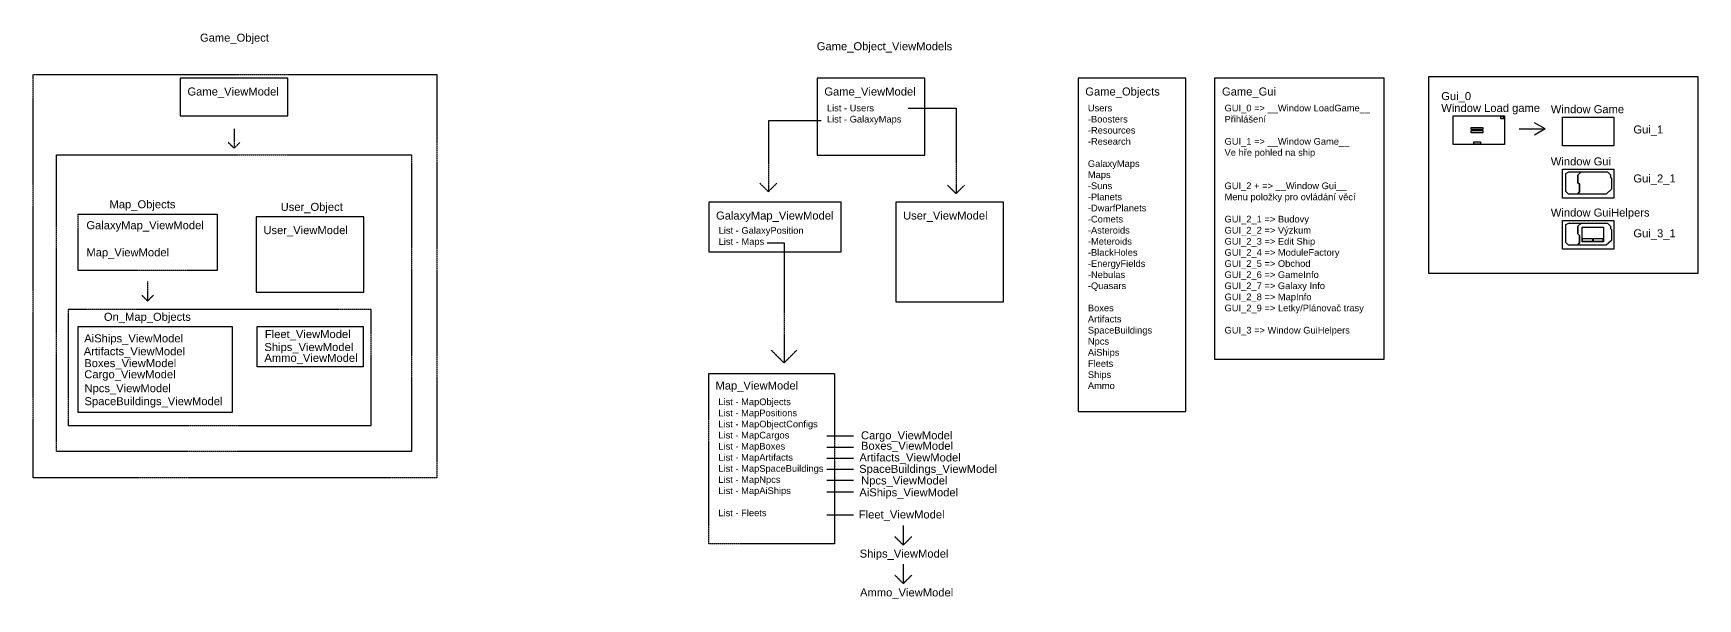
# Model space of a CAD drawing. Header units: millimetres. Extents: x 33057 to 249580, y -15894 to 47997.
# Drawn here: x 187180 to 249580, y 24543 to 45762 of the extents above; entities that cross this region are included whole.
import ezdxf

# ---------------------------------------------------------------- set-up
doc = ezdxf.new("R2010")
doc.units = ezdxf.units.MM
doc.linetypes.add('ACAD_ISO02W100', pattern=[15, 12, -3])
doc.layers.add('Obrys', color=253, linetype='Continuous', lineweight=30)
doc.layers.add('základní', color=4, linetype='Continuous')
doc.styles.get("Standard").update_dxf_attribs({"font": 'arial.ttf'})

msp = doc.modelspace()

# ---------------------------------------------------------------- linework, layer by layer
at = {"layer": 'Obrys'}
for points in [[(240410, 42663), (242330, 42663), (242330, 41583), (240410, 41583)], [(244516, 42618), (246436, 42618), (246436, 41538), (244516, 41538)], [(244516, 40658), (246436, 40658), (246436, 39578), (244516, 39578)], [(244516, 38738), (246436, 38738), (246436, 37658), (244516, 37658)]]:
    msp.add_lwpolyline(points, close=True, dxfattribs=at)
at = {"layer": 'základní', "color": 217, "linetype": 'ACAD_ISO02W100', "lineweight": 30, "true_color": 0x93278f}
for p, q in [((216718, 42478), (214738, 42478)), ((214738, 42478), (214738, 39817)), ((219979, 42948), (221774, 42948)), ((221774, 42948), (221774, 39746)), ((214738, 39817), (214418, 40137)), ((214738, 39817), (215059, 40137)), ((221774, 39746), (221453, 40066)), ((221774, 39746), (222094, 40066)), ((214698, 37892), (215325, 37892)), ((215325, 37892), (215325, 33393)), ((215325, 33393), (214847, 33871)), ((215325, 33393), (215803, 33871)), ((216926, 30659), (217926, 30659)), ((216926, 30230), (217926, 30230)), ((216926, 29819), (217926, 29819)), ((216926, 29407), (217926, 29407)), ((216926, 28987), (217926, 28987)), ((216926, 28549), (217926, 28549)), ((216926, 27690), (217926, 27690)), ((219797, 26556), (219477, 26876)), ((219797, 27286), (219797, 26556)), ((219797, 26556), (220118, 26876)), ((219797, 25843), (219797, 25113)), ((219797, 25113), (219477, 25433)), ((219797, 25113), (220118, 25433))]:
    msp.add_line(p, q, dxfattribs=at)
at = {"layer": 'základní'}
for p, q in [((242330, 42663), (242330, 41583)), ((246436, 42618), (246436, 41538)), ((242330, 41583), (240410, 41583)), ((246436, 41538), (244516, 41538)), ((246436, 40658), (246436, 39578)), ((246436, 39578), (244516, 39578)), ((246436, 38738), (246436, 37658)), ((246436, 37658), (244516, 37658))]:
    msp.add_line(p, q, dxfattribs=at)
at = {"layer": 'základní', "color": 165, "linetype": 'ACAD_ISO02W100', "lineweight": 30, "true_color": 0x5e67af}
for p, q in [((194708, 42176), (194708, 41448)), ((194708, 41448), (194488, 41668)), ((194708, 41448), (194927, 41668)), ((191464, 36443), (191464, 35716)), ((191464, 35716), (191245, 35935)), ((191464, 35716), (191684, 35935))]:
    msp.add_line(p, q, dxfattribs=at)
at = {"layer": 'základní', "color": 7, "lineweight": 30, "true_color": 0xffffff}
for p, q in [((242880, 42174), (243866, 42174)), ((243866, 42174), (243466, 42405)), ((243866, 42174), (243466, 41943))]:
    msp.add_line(p, q, dxfattribs=at)
at = {"layer": 'základní', "color": 165, "linetype": 'ACAD_ISO02W100', "lineweight": 30, "true_color": 0x5e67af}
for points in [[(187180, 44211), (202313, 44211), (202313, 29078), (187180, 29078)], [(188055, 41201), (201360, 41201), (201360, 30067), (188055, 30067)], [(199851, 35395), (188483, 35395), (188483, 31047), (199851, 31047)]]:
    msp.add_lwpolyline(points, close=True, dxfattribs=at)
at = {"layer": 'základní', "color": 4, "lineweight": 30}
for points in [[(196728, 44079), (192687, 44079), (192687, 42666), (196728, 42666)], [(220603, 44079), (216562, 44079), (216562, 41192), (220603, 41192)], [(230388, 44079), (226347, 44079), (226347, 31573), (230388, 31573)], [(237830, 44079), (231470, 44079), (231470, 33527), (237830, 33527)], [(217472, 39425), (212504, 39425), (212504, 37558), (217472, 37558)], [(223556, 39425), (219515, 39425), (219515, 35690), (223556, 35690)], [(199575, 38878), (195534, 38878), (195534, 36052), (199575, 36052)]]:
    msp.add_lwpolyline(points, close=True, dxfattribs=at)
at = {"layer": 'základní', "color": 215, "lineweight": 30, "true_color": 0xa953a0}
msp.add_lwpolyline([(239499, 44145), (249580, 44145), (249580, 36750), (239499, 36750)], close=True, dxfattribs=at)
at = {"layer": 'základní', "color": 7, "lineweight": 30, "true_color": 0xffffff}
for points in [[(242196, 42634), (242304, 42634), (242304, 42552), (242196, 42552)], [(241089, 42226), (241522, 42226), (241522, 42145), (241089, 42145)], [(241089, 42112), (241522, 42112), (241522, 42031), (241089, 42031)], [(241181, 41687), (241441, 41687), (241441, 41605), (241181, 41605)], [(245243, 38488), (246045, 38488), (246045, 37935), (245243, 37935)], [(245261, 38065), (245635, 38065), (245635, 37949), (245261, 37949)], [(245678, 38059), (246018, 38059), (246018, 37948), (245678, 37948)]]:
    msp.add_lwpolyline(points, close=True, dxfattribs=at)
at = {"layer": 'základní', "color": 67, "lineweight": 30, "true_color": 0x727430}
for points in [[(245069, 39726), (244739, 39726), (244639, 39827), (244639, 40501), (244746, 40562), (245211, 40562), (245089, 40439), (245089, 40155), (245150, 40095), (245150, 39812)], [(245089, 40439), (245211, 40562), (246194, 40562), (246306, 40449), (246306, 40361), (246350, 40318), (246350, 39911), (246145, 39726), (245069, 39726), (245150, 39812), (245150, 40095), (245089, 40155)], [(245069, 37806), (244739, 37806), (244639, 37906), (244639, 38581), (244746, 38641), (245211, 38641), (245089, 38519), (245089, 38234), (245150, 38175), (245150, 37892)], [(245089, 38519), (245211, 38641), (246194, 38641), (246306, 38529), (246306, 38441), (246350, 38397), (246350, 37991), (246145, 37806), (245069, 37806), (245150, 37892), (245150, 38175), (245089, 38234)]]:
    msp.add_lwpolyline(points, close=True, dxfattribs=at)
at = {"layer": 'základní', "color": 7, "linetype": 'ACAD_ISO02W100', "lineweight": 30}
msp.add_lwpolyline([(188860, 38975), (194068, 38975), (194068, 36860), (188860, 36860)], close=True, dxfattribs=at)
at = {"layer": 'základní', "color": 7, "lineweight": 30}
msp.add_lwpolyline([(188860, 34753), (194637, 34753), (194637, 31531), (188860, 31531)], close=True, dxfattribs=at)
at = {"layer": 'základní', "color": 9, "lineweight": 30, "true_color": 0xafd9aa}
msp.add_lwpolyline([(195570, 34753), (199547, 34753), (199547, 33245), (195570, 33245)], close=True, dxfattribs=at)
at = {"layer": 'základní', "linetype": 'ACAD_ISO02W100', "lineweight": 30}
msp.add_lwpolyline([(212504, 32994), (217215, 32994), (217215, 26605), (212504, 26605)], close=True, dxfattribs=at)

# ---------------------------------------------------------------- texts
at = {"layer": 'Obrys', "color": 114, "true_color": 0x139b48, "char_height": 300, "attachment_point": 1}
for s, width, heights, insert in [('Game_Object', 8103.73, [926], (193429, 45746)), ('Game_Object_ViewModels', 8103.73, [926], (216554, 45425)), ('Game_ViewModel', 8103.73, [926], (192960, 43726)), ('Game_ViewModel', 8103.73, [926], (216836, 43726)), ('Game_Objects', 8103.73, [926], (226620, 43726)), ('Game_Gui', 8103.73, [926], (231744, 43726)), ('Map_Objects', 8103.73, [926], (190039, 39495)), ('User_Object', 8103.73, [926], (196454, 39397)), ('GalaxyMap_ViewModel', 8103.73, [926], (189171, 38709)), ('GalaxyMap_ViewModel', 8103.73, [926], (212778, 39072)), ('User_ViewModel', 8103.73, [926], (219789, 39072)), ('User_ViewModel', 8103.73, [926], (195807, 38525)), ('Map_ViewModel', 8103.73, [926], (189171, 37692)), ('On_Map_Objects', 6814.8, [2266], (189828, 35272)), ('AiShips_ViewModel', 383.88, [80.7], (189091, 34465)), ('Fleet_ViewModel', 383.88, [80.7], (195863, 34624)), ('Artifacts_ViewModel', 383.88, [80.7], (189073, 33979)), ('Ammo_ViewModel', 383.88, [80.7], (195845, 33732)), ('Ships_ViewModel', 383.88, [80.7], (195845, 34138)), ('Cargo_ViewModel', 383.88, [80.7], (189092, 33115)), ('Boxes_ViewModel', 383.88, [80.7], (189092, 33534)), ('Npcs_ViewModel', 383.88, [80.7], (189101, 32594)), ('Map_ViewModel', 8103.73, [926], (212756, 32694)), ('SpaceBuildings_ViewModel', 383.88, [80.7], (189101, 32106)), ('Cargo_ViewModel', 383.88, [80.7], (218212, 30825)), ('Artifacts_ViewModel', 383.88, [80.7], (218153, 29995)), ('Boxes_ViewModel', 383.88, [80.7], (218212, 30432)), ('SpaceBuildings_ViewModel', 383.88, [80.7], (218143, 29567)), ('Npcs_ViewModel', 383.88, [80.7], (218216, 29131)), ('AiShips_ViewModel', 383.88, [80.7], (218149, 28684)), ('Fleet_ViewModel', 383.88, [80.7], (218130, 27855)), ('Ships_ViewModel', 383.88, [80.7], (218161, 26387)), ('Ammo_ViewModel', 383.88, [80.7], (218176, 24930))]:
    msp.add_mtext_dynamic_manual_height_columns(s, width=width, gutter_width=12.5, heights=heights, dxfattribs=dict(at, insert=insert))
at = {"layer": 'Obrys', "color": 67, "true_color": 0x727430, "char_height": 250, "attachment_point": 1}
for s, width, heights, insert in [('\\pxi-3,l3.38813,t3.38813;List - Users\\PList - GalaxyMaps', 3060.21, [1286], (216836, 43080)), ('\\pxi-3,l3.38813,t3.38813;List - GalaxyPosition\\PList - Maps', 4614.4, [2591], (212778, 38488)), ('\\pxi-3,l3.38813,t3.38813;List - MapObjects\\PList - MapPositions\\PList - MapObjectConfigs\\PList - MapCargos\\PList - MapBoxes\\PList - MapArtifacts\\PList - MapSpaceBuildings\\PList - MapNpcs\\PList - MapAiShips\\P\\PList - Fleets', 4989.3, [5198], (212768, 32057))]:
    msp.add_mtext_dynamic_manual_height_columns(s, width=width, gutter_width=12.5, heights=heights, dxfattribs=dict(at, insert=insert))
at = {"layer": 'Obrys', "color": 152, "true_color": 0x2776bb, "attachment_point": 1}
for s, width, heights, insert, char_height in [('\\pxi-3,l3.38813,t3.38813;Users\\P-Boosters\\P-Resources\\P-Research\\P\\PGalaxyMaps\\PMaps\\P-Suns\\P-Planets\\P-DwarfPlanets\\P-Comets\\P-Asteroids\\P-Meteroids\\P-BlackHoles\\P-EnergyFields\\P-Nebulas\\P-Quasars\\P \\PBoxes\\PArtifacts\\PSpaceBuildings\\PNpcs\\PAiShips\\PFleets\\PShips\\PAmmo', 6342.47, [12622], (226620, 43080), 250), ('\\pxi-3,l3.38813,t3.38813;GUI_0 => __Window LoadGame__ \\PPřihlášení\\P\\PGUI_1 => __Window Game__  \\PVe hře pohled na ship\\P\\P\\PGUI_2 + => __Window Gui__ \\PMenu položky pro ovládání věcí\\P\\PGUI_2_1 => Budovy\\PGUI_2_2 => Výzkum\\PGUI_2_3 => Edit Ship\\PGUI_2_4 => ModuleFactory\\PGUI_2_5 => Obchod\\PGUI_2_6 => GameInfo\\PGUI_2_7 => Galaxy Info\\PGUI_2_8 => MapInfo\\PGUI_2_9 => Letky/Plánovač trasy\\P\\PGUI_3 => Window GuiHelpers', 9559.94, [8889], (231744, 43080), 250), ('Gui_0', 2035.2, [462], (239965, 43554), 300), ('Gui_1', 2035.2, [462], (247169, 42301), 300), ('Gui_2_1', 2035.2, [462], (247169, 40464), 300), ('Gui_3_1', 2035.2, [462], (247169, 38406), 300)]:
    msp.add_mtext_dynamic_manual_height_columns(s, width=width, gutter_width=12.5, heights=heights, dxfattribs=dict(at, insert=insert, char_height=char_height))
at = {"layer": 'Obrys', "char_height": 300, "attachment_point": 1}
for s, width, heights, insert in [('Window Load game', 5300.76, [350], (239965, 43109)), ('Window Game', 3190.11, [434], (244072, 43063)), ('Window Gui', 3190.11, [434], (244072, 41104)), ('Window GuiHelpers', 3909.55, [458], (244072, 39184))]:
    msp.add_mtext_dynamic_manual_height_columns(s, width=width, gutter_width=12.5, heights=heights, dxfattribs=dict(at, insert=insert))

doc.saveas('drawing.dxf')
